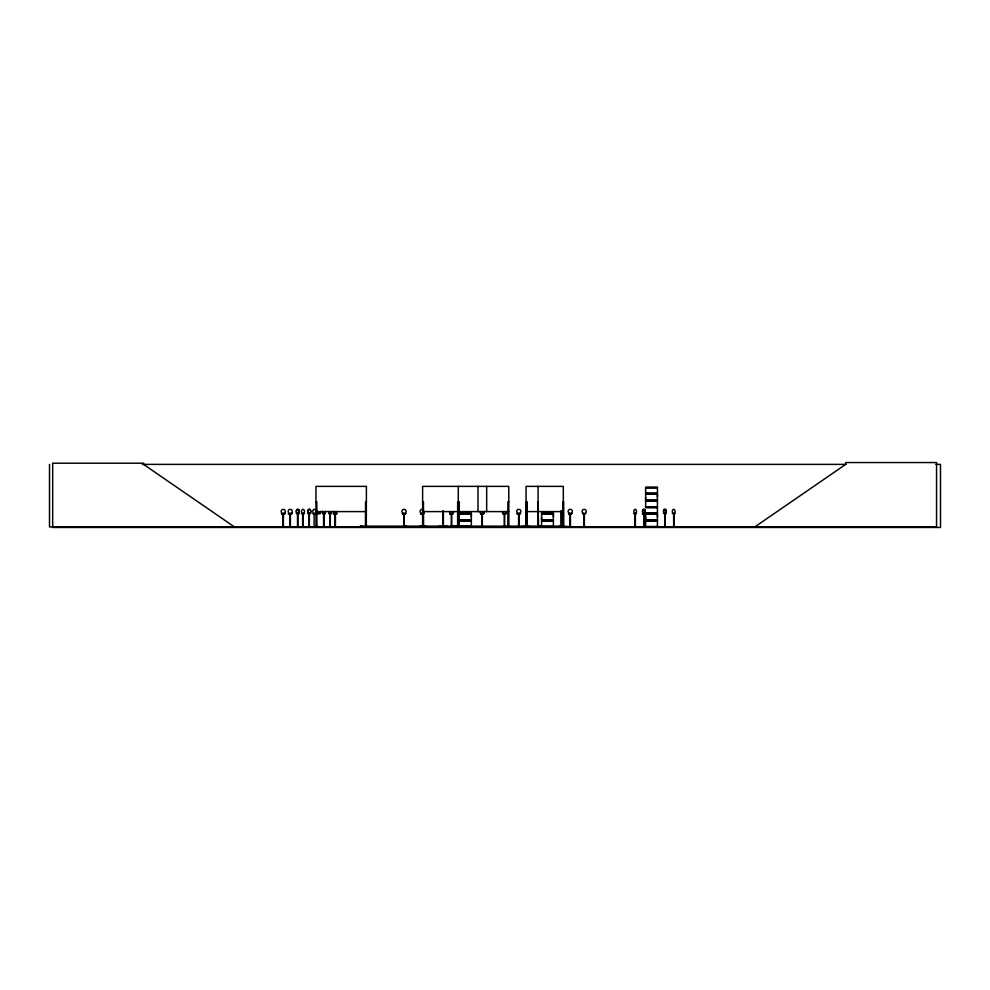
<?xml version="1.0" encoding="UTF-8"?>
<svg xmlns="http://www.w3.org/2000/svg" width="990" height="990" viewBox="0 0 990 990"><rect width="100%" height="100%" fill="white"/><g stroke="black" fill="none" stroke-linecap="round" stroke-linejoin="round"><path stroke-width="1.49" d="M471.327 517.028L471.327 514.119L459.731 514.119M541.58 519.923L541.58 514.119L553.385 514.119L553.373 519.923L541.58 519.923L541.592 517.028M553.373 517.028L553.373 514.119M645.629 519.923L645.629 514.119L657.434 514.119L657.422 519.923L645.629 519.923L645.641 517.028M645.629 500.074L645.629 494.282L657.434 494.282L657.422 500.074L645.629 500.074L645.641 497.178M657.422 517.028L657.422 514.119M657.422 497.178L657.422 494.282M438.483 526.457L447.95 526.42M459.731 521.087L471.339 521.087L471.339 526.68L453.729 526.408L463.196 526.804M558.731 526.457L568.186 526.42M419.277 526.853L425.985 526.408L419.29 526.804M419.29 526.445L425.947 526.42M529.378 526.853L522.695 526.866L529.44 526.928M315.76 526.804L316.911 526.012M553.398 526.692L541.53 526.89M754.801 526.928L845.683 464.384L845.683 462.54L936.552 462.54L936.552 526.928L49.5 526.928L49.5 464.384M529.415 526.408L522.745 526.445M541.53 526.717L541.592 521.087L553.385 521.087L553.385 526.68M645.629 526.68L645.641 521.087L657.434 521.087L657.434 526.68L645.604 526.915M142.411 464.384L846.153 464.384M935.859 464.384L940.5 464.384L940.5 527.46L52.693 527.46L52.693 463.196L143.575 463.196L143.575 464.384L234.444 526.928M645.616 487.29L657.447 487.29M645.641 487.872L657.422 487.872M645.554 493.515L657.521 493.515M645.554 493.874L657.521 493.874M645.554 500.482L657.521 500.482M645.554 500.841L657.521 500.841M458.296 501.707L458.667 526.928L458.531 501.707M315.959 501.707L316.812 501.707L316.911 526.928M366.411 501.707L365.558 501.707L365.459 526.928M422.619 501.707L423.46 501.707L423.522 526.928M508.761 501.707L507.907 501.707L507.808 526.928M526.061 501.707L526.903 501.707L526.977 526.928M538.065 501.707L538.535 526.928L538.436 526.012M657.447 506.843L645.517 506.991L657.447 507.14M645.616 507.338L657.447 507.375L657.422 512.956L645.629 512.956M645.641 507.709L657.422 507.709M315.959 511.607L366.411 511.607M422.619 511.607L508.761 511.607M526.061 511.607L563.298 511.607M459.731 512.956L471.339 512.956M541.58 512.956L553.385 512.956M459.657 513.365L471.413 513.365M541.505 513.365L553.472 513.365M645.554 513.365L657.521 513.365M310.736 513.525L307.754 513.662M336.897 513.525L333.828 513.662M645.616 513.662L642.386 513.921L645.319 513.662M663.523 513.525L666.357 513.662M672.334 513.525L675.155 513.662M281.507 513.662L284.91 513.662M288.486 513.662L291.889 513.662M299.388 513.662L296.319 513.662M304.499 513.662L301.43 513.662M320.339 513.662L317.27 513.662M325.45 513.662L322.394 513.662M331.774 513.662L328.717 513.662M336.897 513.662L333.556 513.921L336.798 513.525M402.485 513.662L405.653 513.662M420.614 513.662L423.794 513.662M449.93 513.662L453.098 513.662M459.657 513.723L471.413 513.723M480.546 513.662L483.714 513.662M502.883 513.662L506.051 513.662M517.213 513.662L520.381 513.662M541.505 513.723L553.472 513.723M568.656 513.662L571.824 513.662M585.746 513.662L582.603 513.921M633.588 513.662L636.508 513.662M657.521 513.723L642.485 513.525M315.946 513.921L312.877 513.662M459.731 519.923L471.339 519.923L471.339 514.119M459.657 520.319L471.413 520.319M541.505 520.319L553.472 520.319M645.554 520.319L657.521 520.319M459.657 520.678L471.413 520.678M541.505 520.678L553.472 520.678M645.554 520.678L657.521 520.678M453.729 526.457L471.327 526.519M541.592 526.519L553.373 526.519M645.641 526.519L657.422 526.519M508.897 526.804L508.761 486.375L422.619 486.375L422.619 526.928M563.397 526.853L563.298 486.375L526.061 486.375L526.061 526.928L526.222 526.012M563.582 526.878L563.619 501.707L562.865 501.707L562.815 526.928M674.041 513.921L674.041 526.928M673.646 513.921L673.646 526.928M665.231 513.921L665.231 526.928M664.847 513.921L664.847 526.928M644.205 513.921L644.205 526.928M643.809 513.921L643.809 526.928M635.394 513.921L635.394 526.928M634.998 513.921L634.998 526.928M584.36 513.921L584.36 526.928M583.964 513.921L583.964 526.928M570.438 513.921L570.438 526.928M570.042 513.921L570.042 526.928M564.312 526.928L564.312 526.148L360.174 526.148L360.174 526.928M563.186 526.012L563.186 526.928M562.468 526.148L562.468 526.928M561.974 510.815L562.048 526.928M561.936 526.012L561.813 526.928M561.751 510.815L561.639 526.928M561.367 510.815L561.479 526.928M561.144 510.815L561.305 526.928M561.07 526.012L561.07 526.928M540.02 526.148L540.02 526.928M538.065 486.375L538.065 526.928L538.015 526.012M526.866 526.012L526.742 526.928M526.668 501.707L526.569 526.928M526.296 501.707L526.296 526.928M518.995 513.921L518.995 526.928M518.599 513.921L518.599 526.928M508.662 526.012L508.662 526.928M508.006 526.012L508.006 526.928M507.276 526.148L507.276 526.928M504.665 513.921L504.665 526.928M504.269 513.921L504.269 526.928M486.672 486.375L486.672 511.607M482.328 513.921L482.328 526.928M481.932 513.921L481.932 526.928M477.997 486.375L477.997 511.607M459.249 526.012L459.249 526.928M459.051 526.928L459.15 501.707L457.689 501.707L457.615 526.928M458.296 486.375L458.234 526.928L458.197 526.012M457.925 501.707L457.85 526.928M451.712 513.921L451.712 526.928M451.316 513.921L451.316 526.928M443.384 510.815L443.371 526.928M443.062 510.815L443.05 526.928L442.951 526.012M425.094 526.148L425.094 526.928M423.225 501.707L423.299 526.928M422.953 526.012L423.114 526.928M422.841 501.707L422.841 526.928M406.618 526.148L406.618 526.928M405.318 526.148L405.318 526.928M404.267 513.921L404.267 526.928M403.871 513.921L403.871 526.928M366.51 526.012L366.486 526.928M366.312 526.928L366.411 486.375L315.959 486.375L315.959 526.928M365.657 526.012L365.657 526.928M362.018 526.148L362.018 526.928M360.719 526.148L360.719 526.928M335.424 513.921L335.424 526.928M335.028 513.921L335.028 526.928M330.301 513.921L330.301 526.928M329.905 513.921L329.905 526.928M323.978 513.921L323.978 526.928M323.582 513.921L323.582 526.928M316.713 526.012L316.713 526.928M314.078 513.921L314.078 526.928M309.35 513.921L309.35 526.928M308.954 513.921L308.954 526.928M303.027 513.921L303.027 526.928M302.631 513.921L302.631 526.928M297.903 513.921L297.903 526.928M297.52 513.921L297.52 526.928M290.392 513.921L290.392 526.928M289.996 513.921L289.996 526.928M283.4 513.921L283.4 526.928M283.004 513.921L283.004 526.928M320.314 511.422A2.104 1.485 -90 0 1 318.829 513.525A2.104 1.485 -90 0 1 317.344 511.422M325.289 511.422A2.104 1.485 -90 0 1 323.804 513.525A2.104 1.485 -90 0 1 322.319 511.422M325.425 511.422A2.104 1.485 -90 0 1 323.94 513.525A2.104 1.485 -90 0 1 322.455 511.422M331.749 511.422A2.104 1.485 -90 0 1 330.264 513.525A2.104 1.485 -90 0 1 328.779 511.422M336.736 511.422A2.104 1.485 -90 0 1 335.251 513.525A2.104 1.485 -90 0 1 333.754 511.422M484.234 511.422A2.104 2.104 0 0 1 482.13 513.525A2.104 2.104 0 0 1 480.026 511.422M424.314 511.422A2.104 2.104 0 0 1 421.839 513.501A2.104 2.104 0 0 1 420.23 510.704A2.104 2.104 0 0 1 423.262 509.603M453.618 511.422A2.104 2.104 0 0 1 451.514 513.525A2.104 2.104 0 0 1 449.411 511.422M506.571 511.422A2.104 2.104 0 0 1 504.467 513.525A2.104 2.104 0 0 1 502.363 511.422M657.447 487.525L645.616 487.525L645.641 493.119L657.434 493.119L657.434 487.525M657.434 501.249L645.629 501.249L645.629 506.831L657.422 506.682L657.422 501.249M284.91 513.525L281.507 513.921L284.885 513.525M291.889 513.525L288.486 513.921L291.889 513.525M405.653 513.525L402.485 513.921L405.653 513.525M423.794 513.525L420.614 513.921L423.794 513.525M453.098 513.525L449.93 513.921L453.098 513.525M483.714 513.525L480.558 513.921L483.714 513.525M506.051 513.525L502.883 513.921L506.039 513.525M520.381 513.525L517.213 513.921L520.381 513.525M571.824 513.525L568.656 513.921L571.824 513.525M403.017 513.253A2.104 2.104 0 0 0 406.172 511.422A2.104 2.104 0 0 0 403.017 509.603A2.104 2.104 0 0 0 403.017 513.253M517.745 513.253A2.104 2.104 0 0 0 520.901 511.422A2.104 2.104 0 0 0 517.745 509.603A2.104 2.104 0 0 0 517.745 513.253M291.691 512.919A2.104 2.067 -90 0 0 290.763 509.392A2.104 2.067 -90 0 0 288.238 511.966A2.104 2.067 -90 0 0 291.691 512.919M285.033 512.474A2.104 2.067 -90 0 0 283.251 509.318A2.104 2.067 -90 0 0 281.469 512.474A2.104 2.067 -90 0 0 285.033 512.474M310.365 512.919A2.104 1.485 -90 0 0 309.697 509.392A2.104 1.485 -90 0 0 307.878 511.966A2.104 1.485 -90 0 0 310.365 512.919A2.104 1.485 -90 0 0 309.561 509.392A2.104 1.485 -90 0 0 307.742 511.966A2.104 1.485 -90 0 0 310.229 512.919M315.587 512.474A2.104 1.485 -90 0 0 314.288 509.318A2.104 1.485 -90 0 0 313.001 512.474A2.104 1.485 -90 0 0 315.587 512.474M665.812 512.919A2.104 1.349 -90 0 0 665.206 509.392A2.104 1.349 -90 0 0 663.56 511.966A2.104 1.349 -90 0 0 665.812 512.919M665.961 512.919A2.104 1.349 -90 0 0 665.367 509.392A2.104 1.349 -90 0 0 663.708 511.966A2.104 1.349 -90 0 0 665.961 512.919M674.623 512.919A2.104 1.349 -90 0 0 674.017 509.392A2.104 1.349 -90 0 0 672.371 511.966A2.104 1.349 -90 0 0 674.623 512.919M636.125 512.919A2.104 1.349 -90 0 0 635.518 509.392A2.104 1.349 -90 0 0 633.872 511.966A2.104 1.349 -90 0 0 636.125 512.919M644.775 512.919A2.104 1.349 -90 0 0 644.181 509.392A2.104 1.349 -90 0 0 642.522 511.966A2.104 1.349 -90 0 0 644.775 512.919M644.935 512.919A2.104 1.349 -90 0 0 644.329 509.392A2.104 1.349 -90 0 0 642.683 511.966A2.104 1.349 -90 0 0 644.935 512.919M569.188 513.253A2.104 2.104 0 0 0 572.344 511.422A2.104 2.104 0 0 0 569.188 509.603A2.104 2.104 0 0 0 569.188 513.253M583.122 513.253A2.104 2.104 0 0 0 586.266 511.422A2.104 2.104 0 0 0 583.122 509.603A2.104 2.104 0 0 0 583.122 513.253M304.041 512.919A2.104 1.485 -90 0 0 303.373 509.392A2.104 1.485 -90 0 0 301.554 511.966A2.104 1.485 -90 0 0 304.041 512.919M298.93 512.919A2.104 1.485 -90 0 0 298.262 509.392A2.104 1.485 -90 0 0 296.443 511.966A2.104 1.485 -90 0 0 298.93 512.919A2.104 1.485 -90 0 0 298.114 509.392A2.104 1.485 -90 0 0 296.295 511.966A2.104 1.485 -90 0 0 298.782 512.919"/></g></svg>
